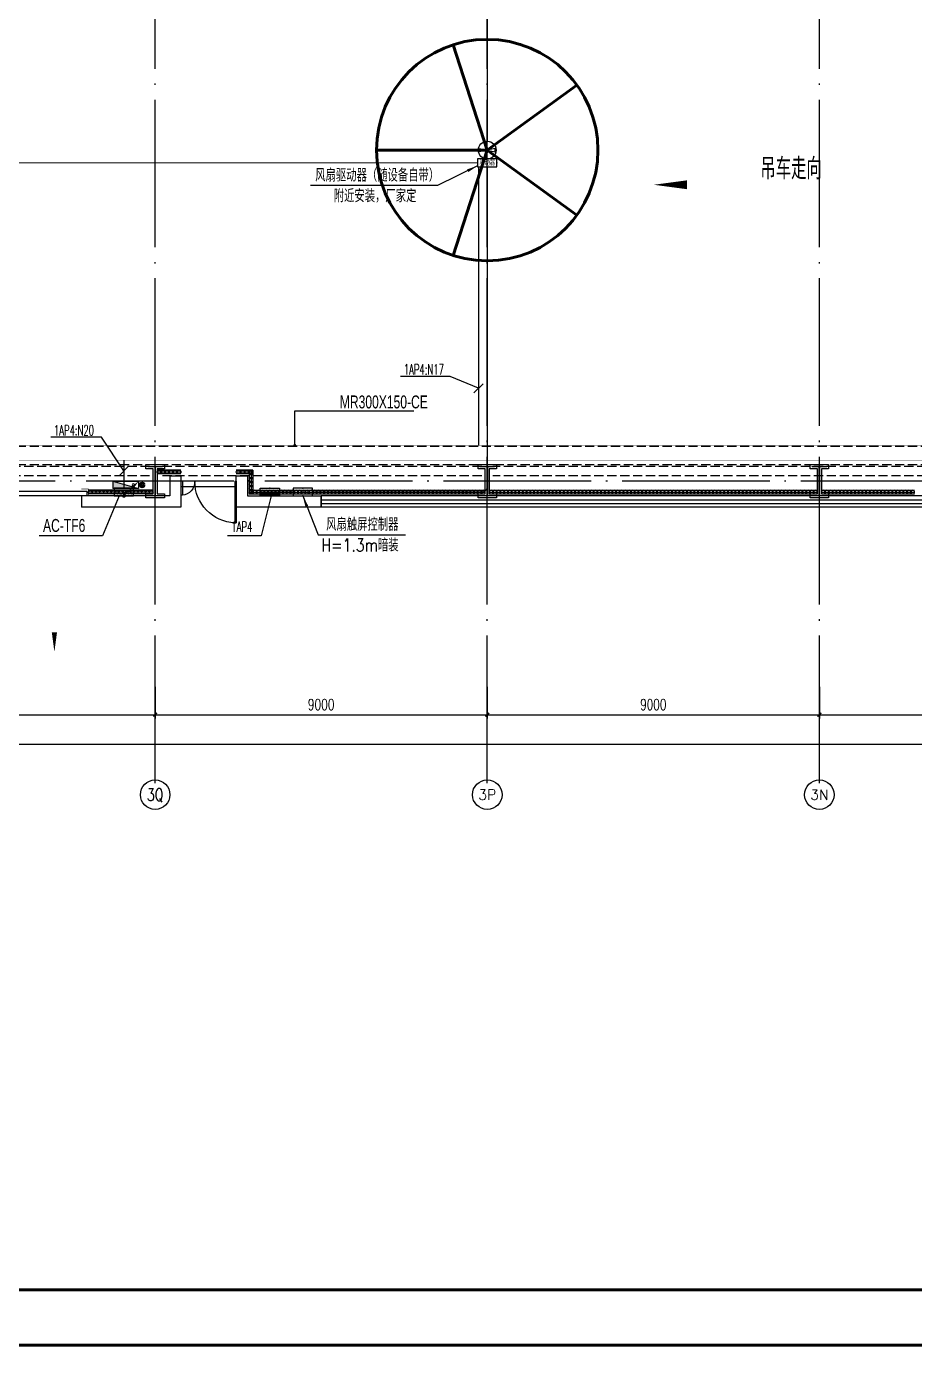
# Model space of a CAD drawing. Extents: x -1396510 to 1250330, y -1892470 to 1623980.
# Drawn here: x -258343 to -234274, y -1383328 to -1347547 of the extents above; entities that cross this region are included whole.
import ezdxf
from ezdxf.enums import TextEntityAlignment as Align

# ---------------------------------------------------------------- set-up
doc = ezdxf.new("R2010")
doc.units = 0
doc.header["$LTSCALE"] = 1000
doc.header["$MEASUREMENT"] = 0
for name, pattern in [('10平面$0$DASH', [0.35, 0.25, -0.1]), ('DASH', [0.35, 0.25, -0.1]), ('DOTE', [2.42, 2, -0.2, 0.02, -0.2])]:
    doc.linetypes.add(name, pattern=pattern)
doc.layers.get('Defpoints').update_dxf_attribs({"color": 210})
for name, color, linetype in [('0-cxFrame', 155, 'Continuous'), ('10平面$0$WINDOW', 4, 'Continuous'), ('A-AXIS-D', 1, 'Continuous'), ('A-AXIS-DOTE', 14, 'DOTE'), ('A-AXIS-SYMB', 3, 'Continuous'), ('A-HATCH-2', 251, 'Continuous'), ('A-HRAIL', 173, 'Continuous'), ('A-LIN-V', 9, 'Continuous'), ('A-SFCE', 30, 'Continuous'), ('A-WINDOW', 140, 'Continuous'), ('AS-COLN', 6, 'Continuous'), ('AS-WALL', 40, 'Continuous'), ('CABLETRAY', 4, 'Continuous'), ('CABLETRAY_DIM', 3, 'Continuous'), ('DIM-照明', 3, 'Continuous'), ('DIM-箱柜', 3, 'Continuous'), ('EQUIP-动力', 3, 'Continuous'), ('EQUIP-箱柜', 3, 'Continuous'), ('LWIRE', 4, 'Continuous'), ('SB_ZF消火栓', 10, 'Continuous'), ('SB_ZF消火栓M', 10, 'Continuous'), ('WIRE-照明', 1, 'Continuous'), ('建-窗', 4, 'Continuous'), ('建-箭头', 3, 'Continuous')]:
    doc.layers.add(name, color=color, linetype=linetype)
doc.layers.add('0-cxText', color=131, linetype='Continuous', lineweight=25)
doc.layers.add('LG-ZF消防', color=1, linetype='Continuous', lineweight=60)
doc.layers.add('A-云线2', color=3, linetype='Continuous', plot=False)
doc.styles.add('_TCH_AXIS', font='COMPLEX', dxfattribs={"bigfont": 'GBCBIG'})
doc.styles.add('_TCH_DIM_T3', font='SIMPLEX', dxfattribs={"width": 0.705882, "bigfont": 'GBCBIG'})
doc.styles.add('_TEL_ATTDEF', font='GBENOR', dxfattribs={"width": 0.8, "height": 3, "bigfont": 'GBCBIG'})
doc.styles.add('_TEL_DIM', font='SIMPLEX', dxfattribs={"width": 0.8, "height": 3.5, "bigfont": 'HZTXT'})
doc.styles.add('A-STANDARD', font='SIMPLEX', dxfattribs={"bigfont": 'GBCBIG'})
doc.styles.add('cx_tuming', font='simhei.ttf')
doc.styles.add('cx_tuqian1', font='')
doc.styles.add('HZTXT5', font='aa.shx', dxfattribs={"width": 0.7, "bigfont": 'hztxt.shx'})
doc.styles.get("Standard").update_dxf_attribs({"font": 'gbenor.shx', "bigfont": 'gbcbig.shx'})
doc.styles.add('黑体', font='simhei.ttf', dxfattribs={"height": 12})
doc.styles.get('cx_tuqian1').set_extended_font_data('SimSun')
doc.dimstyles.new('_TCH_ARCH&&100', dxfattribs={"dimtxt": 297.5, "dimasz": 100, "dimexe": 100, "dimexo": 100, "dimgap": 126.25, "dimtad": 1, "dimdec": 0, "dimzin": 0, "dimdsep": 46, "dimtxsty": '_TCH_DIM_T3', "dimblk": 'ARCHTICK', "dimcen": 0.09, "dimclrt": 7, "dimazin": 2, "dimtfac": 1, "dimtdec": 0, "dimtix": 1, "dimtmove": 2, "dimatfit": 3, "dimfxl": 0, "dimtolj": 1, "dimtzin": 0, "dimarcsym": 0})

# ---------------------------------------------------------------- blocks, each defined once
blk = doc.blocks.new('WINDOW2DLIB$DYNSTYLE$00000005')
at = {"color": 0}
for points in [[(-0.5, 0.5), (-0.5, -0.5)], [(-0.5, 0.5), (0.5, 0.5)], [(0.5, -0.5), (0.5, 0.5)], [(0.5, 0.1667), (-0.5, 0.1667)], [(0.5, -0.1667), (-0.5, -0.1667)], [(-0.5, -0.5), (0.5, -0.5)]]:
    blk.add_lwpolyline(points, dxfattribs=at)
blk = doc.blocks.new('10平面$0$$DorLib2D$00000126')
at = {"color": 0, "linetype": 'Continuous'}
for p, q in [((-0.532, 0.5), (-0.532, 0.9)), ((0.532, 0.9), (0.532, 0.5))]:
    blk.add_line(p, q, dxfattribs=at)
at = {"color": 0, "linetype": '10平面$0$DASH'}
for p, q in [((-0.532, 0.9), (0.532, 0.9)), ((-0.532, 0.5), (0.532, 0.5))]:
    blk.add_line(p, q, dxfattribs=at)
blk = doc.blocks.new('DOOR2DLIB$SYSLIB$00000123')
at = {"color": 0}
for p, q in [((0.475, -0.001), (0.475, 0.752)), ((0.475, 0.752), (0.5, 0.752)), ((0.5, -0.001), (0.5, 0.752)), ((-0.5, 0), (-0.5, 0.252)), ((-0.475, 0.252), (-0.5, 0.252)), ((-0.475, 0), (-0.475, 0.252)), ((-0.475, 0), (-0.5, 0)), ((0.475, -0.001), (0.5, -0.001))]:
    blk.add_line(p, q, dxfattribs=at)
for centre, radius, start, end in [((0.505, -0.002), 0.755, 92.2493, 179.7238), ((-0.501, 0.003), 0.251, 359.7899, 84.0974)]:
    blk.add_arc(centre, radius, start, end, dxfattribs=at)
blk = doc.blocks.new('42343243')
at = {"layer": '10平面$0$WINDOW'}
blk.add_line((-252654, 1222620), (-254154, 1222620), dxfattribs=at)
at = {"layer": 'AS-WALL'}
for p, q in [((-254154, 1223170), (-256854, 1223170)), ((-256854, 1222870), (-256854, 1223170)), ((-254154, 1222620), (-254154, 1223170)), ((-250354, 1223170), (-252654, 1223170)), ((-252654, 1222620), (-252654, 1223170)), ((-250354, 1222870), (-250354, 1223170)), ((-254454, 1222870), (-256854, 1222870)), ((-254454, 1222320), (-254454, 1222870)), ((-254154, 1222320), (-254154, 1222620)), ((-252654, 1222620), (-252654, 1222320)), ((-252354, 1222870), (-250354, 1222870)), ((-252354, 1222320), (-252354, 1222870)), ((-254454, 1222320), (-254154, 1222320)), ((-252654, 1222320), (-252354, 1222320))]:
    blk.add_line(p, q, dxfattribs=at)
at = {"layer": '10平面$0$WINDOW', "zscale": 300}
for name, p, xscale, yscale, rotation in [('DOOR2DLIB$SYSLIB$00000123', (-253404, 1222470), -1500, -1500, 179.9999999999555), ('10平面$0$$DorLib2D$00000126', (-259354, 1223020), 5000, 300, 179.9999999999992)]:
    blk.add_blockref(name, p, dxfattribs=dict(at, xscale=xscale, yscale=yscale, rotation=rotation))
at = {"layer": '建-窗', "xscale": -20900, "yscale": -300, "zscale": 300, "rotation": 359.9999999994902}
blk.add_blockref('WINDOW2DLIB$DYNSTYLE$00000005', (-239904, 1223020), dxfattribs=at)
blk = doc.blocks.new('4324324')
at = {"layer": 'A-HATCH-2', "color": 8, "linetype": 'DASH'}
for p, q in [((-312854, 549870), (-138054, 549870)), ((-312854, 549370), (-138054, 549370))]:
    blk.add_line(p, q, dxfattribs=at)
blk = doc.blocks.new('w4324324')
at = {"layer": 'A-HATCH-2', "color": 0, "lineweight": 60}
for q in [(-1694760, 686605), (-1697614, 684532), (-1691907, 684532), (-1696524, 681178), (-1692997, 681178)]:
    blk.add_line((-1694760, 683605), q, dxfattribs=at)
blk.add_circle((-1694760, 683605), 3000, dxfattribs=at)
blk = doc.blocks.new('342343')
at = {"layer": 'A-LIN-V', "color": 8}
blk.add_blockref('w4324324', (1030710, 45556), dxfattribs=at)
blk = doc.blocks.new('w42343243')
at = {"layer": 'A-HATCH-2', "color": 8}
blk.add_lwpolyline([(-165104, 621070), (-164604, 621070), (-164604, 620958), (-164800, 620958), (-164800, 620282), (-164604, 620282), (-164604, 620170), (-165104, 620170), (-165104, 620282), (-164908, 620282), (-164908, 620958), (-165104, 620958)], close=True, dxfattribs=at)
at = {"layer": 'AS-COLN', "color": 3}
blk.add_lwpolyline([(-165054, 621020), (-164654, 621020), (-164654, 621008), (-164850, 621008), (-164850, 620232), (-164654, 620232), (-164654, 620220), (-165054, 620220), (-165054, 620232), (-164858, 620232), (-164858, 621008), (-165054, 621008)], close=True, dxfattribs=at)
blk = doc.blocks.new('42343')
at = {"layer": 'A-WINDOW'}
for p in [(-90000, -71700), (-81000, -71700), (-72000, -71700)]:
    blk.add_blockref('w42343243', p, dxfattribs=at)
blk = doc.blocks.new('3333')
at = {"layer": 'A-SFCE', "const_width": 20}
blk.add_lwpolyline([(-227064, 766320), (-227064, 766510), (-227244, 766510), (-227244, 766320)], dxfattribs=at)
blk = doc.blocks.new('A$C5D961328')
at = {"layer": 'SB_ZF消火栓'}
blk.add_hatch(color=256, dxfattribs=at).paths.add_polyline_path([(0, 40), (700, 40), (700, 240)])
for p, q in [((700, 240), (0, 240)), ((0, 240), (0, 40)), ((700, 240), (0, 40)), ((0, 40), (700, 40)), ((700, 240), (700, 40))]:
    blk.add_line(p, q, dxfattribs=at)
at = {"layer": 'SB_ZF消火栓', "color": 1}
blk.add_circle((140, 140), 32.5, dxfattribs=at)
blk = doc.blocks.new('we42342343234')
at = {"layer": 'LG-ZF消防'}
blk.add_circle((-255204, 548820), 50, dxfattribs=at)
at = {"layer": 'SB_ZF消火栓M', "xscale": -1}
blk.add_blockref('A$C5D961328', (-255304, 548680), dxfattribs=at)
blk = doc.blocks.new('_ArchTick')
at = {"color": 0, "linetype": 'ByBlock', "const_width": 0.4}
blk.add_lwpolyline([(-0.5, -0.5), (0.5, 0.5)], dxfattribs=at)
blk = doc.blocks.new('*D5805')
at = {"layer": 'A-AXIS-D', "color": 0, "lineweight": -2, "transparency": 16777216}
for p, q in [((49000, -77370), (49000, -78228)), ((58000, -77370), (58000, -78228)), ((49000, -78128), (58000, -78128))]:
    blk.add_line(p, q, dxfattribs=at)
at = {"layer": 'Defpoints', "color": 0, "transparency": 16777216}
for p in [(49000, -77270), (58000, -77270), (58000, -78128)]:
    blk.add_point(p, dxfattribs=at)
at = {"layer": 'A-AXIS-D', "color": 0, "lineweight": -2, "transparency": 16777216, "xscale": 100, "yscale": 100, "zscale": 100, "rotation": 180}
blk.add_blockref('_ArchTick', (49000, -78128), dxfattribs=at)
at = {"layer": 'A-AXIS-D', "color": 0, "lineweight": -2, "transparency": 16777216, "xscale": 100, "yscale": 100, "zscale": 100}
blk.add_blockref('_ArchTick', (58000, -78128), dxfattribs=at)
at = {"layer": 'A-AXIS-D', "color": 7, "transparency": 16777216, "insert": (53500, -77853), "char_height": 297.5, "attachment_point": 5, "style": '_TCH_DIM_T3'}
blk.add_mtext('\\A1;9000', dxfattribs=at)
blk = doc.blocks.new('*D5806')
at = {"layer": 'A-AXIS-D', "color": 0, "lineweight": -2, "transparency": 16777216}
for p, q in [((58000, -77370), (58000, -78228)), ((67000, -77370), (67000, -78228)), ((58000, -78128), (67000, -78128))]:
    blk.add_line(p, q, dxfattribs=at)
at = {"layer": 'Defpoints', "color": 0, "transparency": 16777216}
for p in [(58000, -77270), (67000, -77270), (67000, -78128)]:
    blk.add_point(p, dxfattribs=at)
at = {"layer": 'A-AXIS-D', "color": 0, "lineweight": -2, "transparency": 16777216, "xscale": 100, "yscale": 100, "zscale": 100, "rotation": 180}
blk.add_blockref('_ArchTick', (58000, -78128), dxfattribs=at)
at = {"layer": 'A-AXIS-D', "color": 0, "lineweight": -2, "transparency": 16777216, "xscale": 100, "yscale": 100, "zscale": 100}
blk.add_blockref('_ArchTick', (67000, -78128), dxfattribs=at)
at = {"layer": 'A-AXIS-D', "color": 7, "transparency": 16777216, "insert": (62500, -77853), "char_height": 297.5, "attachment_point": 5, "style": '_TCH_DIM_T3'}
blk.add_mtext('\\A1;9000', dxfattribs=at)
blk = doc.blocks.new('*D5807')
at = {"layer": 'A-AXIS-D', "color": 0, "lineweight": -2, "transparency": 16777216}
for p, q in [((67000, -77370), (67000, -78228)), ((76000, -77370), (76000, -78228)), ((67000, -78128), (76000, -78128))]:
    blk.add_line(p, q, dxfattribs=at)
at = {"layer": 'Defpoints', "color": 0, "transparency": 16777216}
for p in [(67000, -77270), (76000, -77270), (76000, -78128)]:
    blk.add_point(p, dxfattribs=at)
at = {"layer": 'A-AXIS-D', "color": 0, "lineweight": -2, "transparency": 16777216, "xscale": 100, "yscale": 100, "zscale": 100, "rotation": 180}
blk.add_blockref('_ArchTick', (67000, -78128), dxfattribs=at)
at = {"layer": 'A-AXIS-D', "color": 0, "lineweight": -2, "transparency": 16777216, "xscale": 100, "yscale": 100, "zscale": 100}
blk.add_blockref('_ArchTick', (76000, -78128), dxfattribs=at)
at = {"layer": 'A-AXIS-D', "color": 7, "transparency": 16777216, "insert": (71500, -77853), "char_height": 297.5, "attachment_point": 5, "style": '_TCH_DIM_T3'}
blk.add_mtext('\\A1;9000', dxfattribs=at)
blk = doc.blocks.new('*D5808')
at = {"layer": 'A-AXIS-D', "color": 0, "lineweight": -2, "transparency": 16777216}
for p, q in [((76000, -77370), (76000, -78228)), ((85000, -77370), (85000, -78228)), ((76000, -78128), (85000, -78128))]:
    blk.add_line(p, q, dxfattribs=at)
at = {"layer": 'Defpoints', "color": 0, "transparency": 16777216}
for p in [(76000, -77270), (85000, -77270), (85000, -78128)]:
    blk.add_point(p, dxfattribs=at)
at = {"layer": 'A-AXIS-D', "color": 0, "lineweight": -2, "transparency": 16777216, "xscale": 100, "yscale": 100, "zscale": 100, "rotation": 180}
blk.add_blockref('_ArchTick', (76000, -78128), dxfattribs=at)
at = {"layer": 'A-AXIS-D', "color": 0, "lineweight": -2, "transparency": 16777216, "xscale": 100, "yscale": 100, "zscale": 100}
blk.add_blockref('_ArchTick', (85000, -78128), dxfattribs=at)
at = {"layer": 'A-AXIS-D', "color": 7, "transparency": 16777216, "insert": (80500, -77853), "char_height": 297.5, "attachment_point": 5, "style": '_TCH_DIM_T3'}
blk.add_mtext('\\A1;9000', dxfattribs=at)
blk = doc.blocks.new('*D5830')
at = {"layer": 'A-AXIS-D', "color": 0, "lineweight": -2, "transparency": 16777216}
for p, q in [((-900, -77470), (-900, -79028)), ((184800, -77470), (184800, -79028)), ((-900, -78928), (184800, -78928))]:
    blk.add_line(p, q, dxfattribs=at)
at = {"layer": 'Defpoints', "color": 0, "transparency": 16777216}
for p in [(-900, -77370), (184800, -77370), (184800, -78928)]:
    blk.add_point(p, dxfattribs=at)
at = {"layer": 'A-AXIS-D', "color": 0, "lineweight": -2, "transparency": 16777216, "xscale": 100, "yscale": 100, "zscale": 100, "rotation": 180}
blk.add_blockref('_ArchTick', (-900, -78928), dxfattribs=at)
at = {"layer": 'A-AXIS-D', "color": 0, "lineweight": -2, "transparency": 16777216, "xscale": 100, "yscale": 100, "zscale": 100}
blk.add_blockref('_ArchTick', (184800, -78928), dxfattribs=at)
at = {"layer": 'A-AXIS-D', "color": 7, "transparency": 16777216, "insert": (91950, -78653), "char_height": 297.5, "attachment_point": 5, "style": '_TCH_DIM_T3'}
blk.add_mtext('\\A1;185700', dxfattribs=at)
blk = doc.blocks.new('99平面图例外参$0$$LinePat$圆环')
for points in [[(0, 150), (300, 150)], [(0, 0), (300, 0)], [(0, -150), (300, -150)]]:
    blk.add_lwpolyline(points)
at = {"color": 0}
blk.add_circle((150, 0), 150, dxfattribs=at)
blk = doc.blocks.new('$equip$00002854')
for p, q in [((-0.62, 0.13), (-0.1, 0.02)), ((-0.62, -0.13), (-0.62, 0.13)), ((0.62, 0.13), (0.1, 0.02)), ((0.62, -0.13), (0.62, 0.13)), ((-0.1, -0.02), (-0.62, -0.13)), ((0.1, -0.02), (0.62, -0.13))]:
    blk.add_line(p, q)
at = {"const_width": 0.0571}
blk.add_lwpolyline([(-0.69, 0, 1), (0.69, 0, 1), (-0.69, 0, 1.215985)], format="xyb", dxfattribs=at)
for radius in [0.688, 0.104]:
    blk.add_circle((0, 0), radius)
for p in [(-0.69, 0), (0, 0.69), (0.69, 0), (0, -0.69)]:
    blk.add_point(p)
at = {"color": 7, "style": '_TEL_DIM', "flags": 1}
for tag in ['A', 'REMARK']:
    blk.add_attdef(tag, text='', height=0.00002, dxfattribs=at).set_placement((0, 0), align=Align.MIDDLE_CENTER)
blk = doc.blocks.new('$equip$00002926')
for p, q in [((0.75, 0.6), (-0.75, 0.6)), ((-0.75, 0.6), (-0.75, 0)), ((-0.75, 0), (0.75, 0)), ((0.75, 0), (0.75, 0.6))]:
    blk.add_line(p, q)
at = {"const_width": 0.0571}
blk.add_lwpolyline([(-0.75, 0.6), (-0.75, 0), (0.75, 0), (0.75, 0.6), (-0.75, 0.6), (-0.75, 0)], dxfattribs=at)
for p in [(-0.75, 0.3), (0, 0.6), (0, 0), (0.75, 0.3)]:
    blk.add_point(p)
at = {"color": 7, "style": '_TEL_DIM'}
blk.add_attdef('$TEXT$', text='', height=0.4, dxfattribs=at).set_placement((0, 0.3), align=Align.MIDDLE_CENTER)
at = {"color": 7, "style": '_TEL_DIM', "flags": 1}
for tag in ['A', 'REMARK']:
    blk.add_attdef(tag, text='', height=0.00002, dxfattribs=at).set_placement((0, 0), align=Align.MIDDLE_CENTER)
blk = doc.blocks.new('*X128')
at = {"color": 0}
for p, q in [((-250, 33), (-183, 100)), ((-250, 68), (-218, 100)), ((-247, 0), (-147, 100)), ((-212, 0), (-112, 100)), ((-177, 0), (-77, 100)), ((-141, 0), (-41, 100)), ((-106, 0), (-6, 100)), ((-71, 0), (29, 100)), ((-35, 0), (65, 100)), ((0, 0), (100, 100)), ((35, 0), (135, 100)), ((71, 0), (171, 100)), ((106, 0), (206, 100)), ((141, 0), (241, 100)), ((177, 0), (250, 73)), ((212, 0), (250, 38)), ((247, 0), (250, 3))]:
    blk.add_line(p, q, dxfattribs=at)
blk = doc.blocks.new('$equip$00002929')
for p, q in [((-0.75, 0.6), (-0.75, 0)), ((0.75, 0.6), (-0.75, 0.6)), ((-0.75, 0.3), (0.75, 0.3)), ((-0.75, 0), (0.75, 0)), ((0.75, 0), (0.75, 0.6))]:
    blk.add_line(p, q)
for points, const_width in [([(-0.75, 0.15), (0.75, 0.15)], 0.3), ([(-0.75, 0.6), (-0.75, 0), (0.75, 0), (0.75, 0.6), (-0.75, 0.6), (-0.75, 0)], 0.0571)]:
    blk.add_lwpolyline(points, dxfattribs=dict(const_width=const_width))
for p in [(-0.75, 0.3), (0, 0.6), (0, 0), (0.75, 0.3)]:
    blk.add_point(p)
at = {"xscale": 0.00300000000061118, "yscale": 0.00300000000061118, "zscale": 0.00300000000061118}
blk.add_blockref('*X128', (0, 0), dxfattribs=at)
at = {"color": 7, "style": '_TEL_DIM', "flags": 1}
for tag in ['A', 'REMARK']:
    blk.add_attdef(tag, text='', height=0.00002, dxfattribs=at).set_placement((0, 0), align=Align.MIDDLE_CENTER)
blk = doc.blocks.new('$equip$00002705')
for p, q in [((-0.75, 0.6), (-0.75, 0)), ((0.75, 0.6), (-0.75, 0.6)), ((-0.75, 0), (0.75, 0)), ((0.75, 0), (0.75, 0.6))]:
    blk.add_line(p, q)
at = {"const_width": 0.0571}
blk.add_lwpolyline([(-0.75, 0.6), (-0.75, 0), (0.75, 0), (0.75, 0.6), (-0.75, 0.6), (-0.75, 0)], dxfattribs=at)
for p in [(-0.75, 0.3), (0, 0.6), (0, 0), (0.75, 0.3)]:
    blk.add_point(p)
at = {"color": 7, "style": '_TEL_DIM', "flags": 1}
for tag in ['REMARK', 'A']:
    blk.add_attdef(tag, text='', height=0.4, dxfattribs=at).set_placement((0, 0), align=Align.MIDDLE_CENTER)
at = {"color": 7, "style": '_TEL_DIM'}
blk.add_attdef('$TEXT$', text='', height=0.4, dxfattribs=at).set_placement((0, 0.3), align=Align.MIDDLE_CENTER)
blk = doc.blocks.new('$equip$00002708')
for p, q in [((-0.75, 0.6), (-0.75, 0)), ((0.75, 0.6), (-0.75, 0.6)), ((-0.75, 0), (0.75, 0)), ((0.75, 0), (0.75, 0.6))]:
    blk.add_line(p, q)
at = {"const_width": 0.0571}
blk.add_lwpolyline([(-0.75, 0.6), (-0.75, 0), (0.75, 0), (0.75, 0.6), (-0.75, 0.6), (-0.75, 0)], dxfattribs=at)
for p in [(-0.75, 0.3), (0, 0.6), (0, 0), (0.75, 0.3)]:
    blk.add_point(p)
at = {"color": 7, "style": '_TEL_DIM', "flags": 1}
for tag in ['REMARK', 'A']:
    blk.add_attdef(tag, text='', height=0.4, dxfattribs=at).set_placement((0, 0), align=Align.MIDDLE_CENTER)
at = {"color": 7, "style": '_TEL_DIM'}
blk.add_attdef('$TEXT$', text='', height=0.4, dxfattribs=at).set_placement((0, 0.3), align=Align.MIDDLE_CENTER)
blk = doc.blocks.new('$TelecSys$00000079')
for p, q in [((0.7, 0.7), (0, 0)), ((0.1, 0.1), (0.1, 0.1)), ((-0.1, -0.1), (-0.1, -0.1))]:
    blk.add_line(p, q)
at = {"const_width": 0.142}
blk.add_lwpolyline([(-0.07, 0, 1), (0.07, 0, 1)], format="xyb", close=True, dxfattribs=at)
blk.add_solid([(0.63, 0.77), (0.77, 0.63), (1.15, 1.15)])
at = {"width": 0.8, "flags": 9}
blk.add_attdef('A', (0, 0), '', height=0.00002, dxfattribs=at)
blk = doc.blocks.new('TK22.A0+2 L(Dragon)')
at = {"layer": '0-cxFrame', "color": 7, "const_width": 0.5}
blk.add_lwpolyline([(0, 0), (-1783, 0), (-1783, 841), (0, 841)], close=True, dxfattribs=at)
at = {"layer": '0-cxFrame', "const_width": 0.5}
blk.add_lwpolyline([(-80, 10), (-1763, 10), (-1763, 831), (-80, 831)], close=True, dxfattribs=at)
at = {"style": '黑体', "flags": 4}
blk.add_attdef('图幅', text='', height=3.3, dxfattribs=at).set_placement((-40, 3), align=Align.RIGHT)
at = {"layer": '0-cxText', "flags": 4}
for tag, height, style, p in [('建设单位', 3.5, 'cx_tuming', (-45, 240)), ('项目名称', 3.5, 'cx_tuming', (-45, 210)), ('子项名称', 3.5, 'cx_tuming', (-45, 180)), ('工程编号', 3.3, 'cx_tuqian1', (-35, 165)), ('图名1', 3.5, 'cx_tuming', (-45, 87)), ('图名2', 3.5, 'cx_tuming', (-45, 79)), ('图名3', 3.5, 'cx_tuming', (-45, 71)), ('出图日期', 3.3, 'cx_tuqian1', (-39, 60)), ('专业', 3.3, 'cx_tuqian1', (-55, 52)), ('图号', 3.3, 'cx_tuqian1', (-55, 44)), ('版次', 3.3, 'cx_tuqian1', (-20, 44))]:
    blk.add_attdef(tag, text='', height=height, dxfattribs=dict(at, style=style)).set_placement(p, align=Align.MIDDLE)
at = {"layer": 'Defpoints', "color": 6, "flags": 4}
for tag, height, style, p in [('tufu', 3.3, '黑体', (-12, 12)), ('dwfname', 4, 'cx_tuqian1', (-80, 3))]:
    blk.add_attdef(tag, text='', height=height, dxfattribs=dict(at, style=style)).set_placement(p, align=Align.RIGHT)
blk = doc.blocks.new('世赫3#厂房一层0821')
at = {"layer": 'A-AXIS-D'}
for centre in [(58000, -80296), (67000, -80296), (76000, -80296)]:
    blk.add_circle(centre, 400, dxfattribs=at)
at = {"layer": 'A-AXIS-DOTE', "color": 8, "ltscale": 2}
for p, q in [((58000, -79980), (58000, 5514)), ((67000, -79980), (67000, 5514)), ((76000, -79980), (76000, 5514)), ((190814.2, -71800), (-5155.8, -71800))]:
    blk.add_line(p, q, dxfattribs=at)
at = {"layer": 'A-AXIS-SYMB', "color": 8}
blk.add_lwpolyline([(55270, -74962.3, 0, 0, 0), (55270, -76422.3, 0, 140, 0), (55270, -75897.3, 0, 0, 0)], format="xyseb", dxfattribs=at)
at = {"layer": 'A-SFCE', "linetype": 'DASH'}
for p, q in [((57850, -71400), (49250, -71400)), ((84850, -71400), (67150, -71400)), ((57850, -71650), (49250, -71650)), ((84850, -71650), (67150, -71650))]:
    blk.add_line(p, q, dxfattribs=at)
at = {"layer": 'A-SFCE', "color": 2, "linetype": 'DASH'}
for p, q in [((66850, -71400), (58150, -71400)), ((66850, -71650), (58150, -71650))]:
    blk.add_line(p, q, dxfattribs=at)
at = {"layer": '建-箭头', "color": 8}
blk.add_lwpolyline([(78412.2, -63765, 0, 0, 0), (71512.2, -63765, 0, 240, 0), (72412.2, -63765, 0, 0, 0)], format="xyseb", dxfattribs=at)
at = {"layer": 'A-HRAIL', "yscale": 0.3333333333111111, "zscale": 0.3333333333111111}
for p, xscale, rotation in [((58161.7, -71549.9), 0.3588888661693109, 180), ((58269.3, -71549.9), 0.3588888661693109, 180), ((58377, -71549.9), 0.3588888661693109, 180), ((58484.7, -71549.9), 0.3588888661693109, 180), ((58592.3, -71549.9), 0.3588888661693109, 180), ((58700, -71549.9), 0.3588888661693109, 180), ((60312.5, -71549.9), 0.3749999998826196, 180), ((60425, -71549.9), 0.3749999998826196, 180), ((60537.5, -71549.9), 0.3749999998826196, 180), ((60650, -71549.9), 0.3749999998826196, 180), ((60600, -71499.9), 0.3611111226889233, 270), ((60600, -71608.3), 0.3611111226889233, 270), ((60600, -71716.6), 0.3611111226889233, 270), ((60600, -71824.9), 0.3611111226889233, 270), ((56292.5, -72093.9), 0.344473774357088, 180.000000000205), ((56395.9, -72093.9), 0.344473774357088, 180.000000000205), ((56499.2, -72093.9), 0.344473774357088, 180.000000000205), ((56602.6, -72093.9), 0.344473774357088, 180.000000000205), ((56705.9, -72093.9), 0.344473774357088, 180.000000000205), ((56809.2, -72093.9), 0.344473774357088, 180.000000000205), ((56912.6, -72093.9), 0.344473774357088, 180.000000000205), ((57015.9, -72093.9), 0.344473774357088, 180.000000000205), ((57119.3, -72093.9), 0.344473774357088, 180.000000000205), ((57222.6, -72093.9), 0.344473774357088, 180.000000000205), ((57325.9, -72093.9), 0.344473774357088, 180.000000000205), ((57429.3, -72093.9), 0.344473774357088, 180.000000000205), ((57532.6, -72093.9), 0.344473774357088, 180.000000000205), ((57636, -72093.9), 0.344473774357088, 180.000000000205), ((57739.3, -72093.9), 0.344473774357088, 180.000000000205), ((57842.7, -72093.9), 0.344473774357088, 180.000000000205), ((57946, -72093.9), 0.344473774357088, 180.000000000205), ((60600, -71933.3), 0.3611111226889233, 270), ((60600, -72041.6), 0.3611111226889233, 270), ((60550, -72093.9), -0.338412741900589, 179.9999999997967), ((60651.5, -72093.9), -0.338412741900589, 179.9999999997967), ((60753, -72093.9), -0.338412741900589, 179.9999999997967), ((60854.6, -72093.9), -0.338412741900589, 179.9999999997967), ((60956.1, -72093.9), -0.338412741900589, 179.9999999997967), ((61057.6, -72093.9), -0.338412741900589, 179.9999999997967), ((61159.1, -72093.9), -0.338412741900589, 179.9999999997967), ((61260.7, -72093.9), -0.338412741900589, 179.9999999997967), ((61362.2, -72093.9), -0.338412741900589, 179.9999999997967), ((61463.7, -72093.9), -0.338412741900589, 179.9999999997967), ((61565.2, -72093.9), -0.338412741900589, 179.9999999997967), ((61666.8, -72093.9), -0.338412741900589, 179.9999999997967), ((61768.3, -72093.9), -0.338412741900589, 179.9999999997967), ((61869.8, -72093.9), -0.338412741900589, 179.9999999997967), ((61971.3, -72093.9), -0.338412741900589, 179.9999999997967), ((62072.9, -72093.9), -0.338412741900589, 179.9999999997967), ((62174.4, -72093.9), -0.338412741900589, 179.9999999997967), ((62275.9, -72093.9), -0.338412741900589, 179.9999999997967), ((62377.4, -72093.9), -0.338412741900589, 179.9999999997967), ((62479, -72093.9), -0.338412741900589, 179.9999999997967), ((62580.5, -72093.9), -0.338412741900589, 179.9999999997967), ((62682, -72093.9), -0.338412741900589, 179.9999999997967), ((62783.5, -72093.9), -0.338412741900589, 179.9999999997967), ((62885, -72093.9), -0.338412741900589, 179.9999999997967), ((62986.6, -72093.9), -0.338412741900589, 179.9999999997967), ((63088.1, -72093.9), -0.338412741900589, 179.9999999997967), ((63189.6, -72093.9), -0.338412741900589, 179.9999999997967), ((63291.1, -72093.9), -0.338412741900589, 179.9999999997967), ((63392.7, -72093.9), -0.338412741900589, 179.9999999997967), ((63494.2, -72093.9), -0.338412741900589, 179.9999999997967), ((63595.7, -72093.9), -0.338412741900589, 179.9999999997967), ((63697.2, -72093.9), -0.338412741900589, 179.9999999997967), ((63798.8, -72093.9), -0.338412741900589, 179.9999999997967), ((63900.3, -72093.9), -0.338412741900589, 179.9999999997967), ((64001.8, -72093.9), -0.338412741900589, 179.9999999997967), ((64103.3, -72093.9), -0.338412741900589, 179.9999999997967), ((64204.9, -72093.9), -0.338412741900589, 179.9999999997967), ((64306.4, -72093.9), -0.338412741900589, 179.9999999997967), ((64407.9, -72093.9), -0.338412741900589, 179.9999999997967), ((64509.4, -72093.9), -0.338412741900589, 179.9999999997967), ((64611, -72093.9), -0.338412741900589, 179.9999999997967), ((64712.5, -72093.9), -0.338412741900589, 179.9999999997967), ((64814, -72093.9), -0.338412741900589, 179.9999999997967), ((64915.5, -72093.9), -0.338412741900589, 179.9999999997967), ((65017, -72093.9), -0.338412741900589, 179.9999999997967), ((65118.6, -72093.9), -0.338412741900589, 179.9999999997967), ((65220.1, -72093.9), -0.338412741900589, 179.9999999997967), ((65321.6, -72093.9), -0.338412741900589, 179.9999999997967), ((65423.1, -72093.9), -0.338412741900589, 179.9999999997967), ((65524.7, -72093.9), -0.338412741900589, 179.9999999997967), ((65626.2, -72093.9), -0.338412741900589, 179.9999999997967), ((65727.7, -72093.9), -0.338412741900589, 179.9999999997967), ((65829.2, -72093.9), -0.338412741900589, 179.9999999997967), ((65930.8, -72093.9), -0.338412741900589, 179.9999999997967), ((66032.3, -72093.9), -0.338412741900589, 179.9999999997967), ((66133.8, -72093.9), -0.338412741900589, 179.9999999997967), ((66235.3, -72093.9), -0.338412741900589, 179.9999999997967), ((66336.9, -72093.9), -0.338412741900589, 179.9999999997967), ((66438.4, -72093.9), -0.338412741900589, 179.9999999997967), ((66539.9, -72093.9), -0.338412741900589, 179.9999999997967), ((66641.4, -72093.9), -0.338412741900589, 179.9999999997967), ((66743, -72093.9), -0.338412741900589, 179.9999999997967), ((66844.5, -72093.9), -0.338412741900589, 179.9999999997967), ((67054, -72093.9), -0.3368181817957273, 179.9999999997967), ((67155, -72093.9), -0.3368181817957273, 179.9999999997967), ((67256.1, -72093.9), -0.3368181817957273, 179.9999999997967), ((67357.1, -72093.9), -0.3368181817957273, 179.9999999997967), ((67458.2, -72093.9), -0.3368181817957273, 179.9999999997967), ((67559.2, -72093.9), -0.3368181817957273, 179.9999999997967), ((67660.3, -72093.9), -0.3368181817957273, 179.9999999997967), ((67761.3, -72093.9), -0.3368181817957273, 179.9999999997967), ((67862.4, -72093.9), -0.3368181817957273, 179.9999999997967), ((67963.4, -72093.9), -0.3368181817957273, 179.9999999997967), ((68064.5, -72093.9), -0.3368181817957273, 179.9999999997967), ((68165.5, -72093.9), -0.3368181817957273, 179.9999999997967), ((68266.5, -72093.9), -0.3368181817957273, 179.9999999997967), ((68367.6, -72093.9), -0.3368181817957273, 179.9999999997967), ((68468.6, -72093.9), -0.3368181817957273, 179.9999999997967), ((68569.7, -72093.9), -0.3368181817957273, 179.9999999997967), ((68670.7, -72093.9), -0.3368181817957273, 179.9999999997967), ((68771.8, -72093.9), -0.3368181817957273, 179.9999999997967), ((68872.8, -72093.9), -0.3368181817957273, 179.9999999997967), ((68973.9, -72093.9), -0.3368181817957273, 179.9999999997967), ((69074.9, -72093.9), -0.3368181817957273, 179.9999999997967), ((69176, -72093.9), -0.3368181817957273, 179.9999999997967), ((69277, -72093.9), -0.3368181817957273, 179.9999999997967), ((69378, -72093.9), -0.3368181817957273, 179.9999999997967), ((69479.1, -72093.9), -0.3368181817957273, 179.9999999997967), ((69580.1, -72093.9), -0.3368181817957273, 179.9999999997967), ((69681.2, -72093.9), -0.3368181817957273, 179.9999999997967), ((69782.2, -72093.9), -0.3368181817957273, 179.9999999997967), ((69883.3, -72093.9), -0.3368181817957273, 179.9999999997967), ((69984.3, -72093.9), -0.3368181817957273, 179.9999999997967), ((70085.4, -72093.9), -0.3368181817957273, 179.9999999997967), ((70186.4, -72093.9), -0.3368181817957273, 179.9999999997967), ((70287.5, -72093.9), -0.3368181817957273, 179.9999999997967), ((70388.5, -72093.9), -0.3368181817957273, 179.9999999997967), ((70489.5, -72093.9), -0.3368181817957273, 179.9999999997967), ((70590.6, -72093.9), -0.3368181817957273, 179.9999999997967), ((70691.6, -72093.9), -0.3368181817957273, 179.9999999997967), ((70792.7, -72093.9), -0.3368181817957273, 179.9999999997967), ((70893.7, -72093.9), -0.3368181817957273, 179.9999999997967), ((70994.8, -72093.9), -0.3368181817957273, 179.9999999997967), ((71095.8, -72093.9), -0.3368181817957273, 179.9999999997967), ((71196.9, -72093.9), -0.3368181817957273, 179.9999999997967), ((71297.9, -72093.9), -0.3368181817957273, 179.9999999997967), ((71399, -72093.9), -0.3368181817957273, 179.9999999997967), ((71500, -72093.9), -0.3368181817957273, 179.9999999997967), ((71601, -72093.9), -0.3368181817957273, 179.9999999997967), ((71702.1, -72093.9), -0.3368181817957273, 179.9999999997967), ((71803.1, -72093.9), -0.3368181817957273, 179.9999999997967), ((71904.2, -72093.9), -0.3368181817957273, 179.9999999997967), ((72005.2, -72093.9), -0.3368181817957273, 179.9999999997967), ((72106.3, -72093.9), -0.3368181817957273, 179.9999999997967), ((72207.3, -72093.9), -0.3368181817957273, 179.9999999997967), ((72308.4, -72093.9), -0.3368181817957273, 179.9999999997967), ((72409.4, -72093.9), -0.3368181817957273, 179.9999999997967), ((72510.5, -72093.9), -0.3368181817957273, 179.9999999997967), ((72611.5, -72093.9), -0.3368181817957273, 179.9999999997967), ((72712.5, -72093.9), -0.3368181817957273, 179.9999999997967), ((72813.6, -72093.9), -0.3368181817957273, 179.9999999997967), ((72914.6, -72093.9), -0.3368181817957273, 179.9999999997967), ((73015.7, -72093.9), -0.3368181817957273, 179.9999999997967), ((73116.7, -72093.9), -0.3368181817957273, 179.9999999997967), ((73217.8, -72093.9), -0.3368181817957273, 179.9999999997967), ((73318.8, -72093.9), -0.3368181817957273, 179.9999999997967), ((73419.9, -72093.9), -0.3368181817957273, 179.9999999997967), ((73520.9, -72093.9), -0.3368181817957273, 179.9999999997967), ((73622, -72093.9), -0.3368181817957273, 179.9999999997967), ((73723, -72093.9), -0.3368181817957273, 179.9999999997967), ((73824, -72093.9), -0.3368181817957273, 179.9999999997967), ((73925.1, -72093.9), -0.3368181817957273, 179.9999999997967), ((74026.1, -72093.9), -0.3368181817957273, 179.9999999997967), ((74127.2, -72093.9), -0.3368181817957273, 179.9999999997967), ((74228.2, -72093.9), -0.3368181817957273, 179.9999999997967), ((74329.3, -72093.9), -0.3368181817957273, 179.9999999997967), ((74430.3, -72093.9), -0.3368181817957273, 179.9999999997967), ((74531.4, -72093.9), -0.3368181817957273, 179.9999999997967), ((74632.4, -72093.9), -0.3368181817957273, 179.9999999997967), ((74733.5, -72093.9), -0.3368181817957273, 179.9999999997967), ((74834.5, -72093.9), -0.3368181817957273, 179.9999999997967), ((74935.5, -72093.9), -0.3368181817957273, 179.9999999997967), ((75036.6, -72093.9), -0.3368181817957273, 179.9999999997967), ((75137.6, -72093.9), -0.3368181817957273, 179.9999999997967), ((75238.7, -72093.9), -0.3368181817957273, 179.9999999997967), ((75339.7, -72093.9), -0.3368181817957273, 179.9999999997967), ((75440.8, -72093.9), -0.3368181817957273, 179.9999999997967), ((75541.8, -72093.9), -0.3368181817957273, 179.9999999997967), ((75642.9, -72093.9), -0.3368181817957273, 179.9999999997967), ((75743.9, -72093.9), -0.3368181817957273, 179.9999999997967), ((75845, -72093.9), -0.3368181817957273, 179.9999999997967), ((76054, -72093.9), -0.3368181817957239, 179.999999999796), ((76155, -72093.9), -0.3368181817957239, 179.999999999796), ((76256.1, -72093.9), -0.3368181817957239, 179.999999999796), ((76357.1, -72093.9), -0.3368181817957239, 179.999999999796), ((76458.2, -72093.9), -0.3368181817957239, 179.999999999796), ((76559.2, -72093.9), -0.3368181817957239, 179.999999999796), ((76660.3, -72093.9), -0.3368181817957239, 179.999999999796), ((76761.3, -72093.9), -0.3368181817957239, 179.999999999796), ((76862.4, -72093.9), -0.3368181817957239, 179.999999999796), ((76963.4, -72093.9), -0.3368181817957239, 179.999999999796), ((77064.5, -72093.9), -0.3368181817957239, 179.999999999796), ((77165.5, -72093.9), -0.3368181817957239, 179.999999999796), ((77266.5, -72093.9), -0.3368181817957239, 179.999999999796), ((77367.6, -72093.9), -0.3368181817957239, 179.999999999796), ((77468.6, -72093.9), -0.3368181817957239, 179.999999999796), ((77569.7, -72093.9), -0.3368181817957239, 179.999999999796), ((77670.7, -72093.9), -0.3368181817957239, 179.999999999796), ((77771.8, -72093.9), -0.3368181817957239, 179.999999999796), ((77872.8, -72093.9), -0.3368181817957239, 179.999999999796), ((77973.9, -72093.9), -0.3368181817957239, 179.999999999796), ((78074.9, -72093.9), -0.3368181817957239, 179.999999999796), ((78176, -72093.9), -0.3368181817957239, 179.999999999796), ((78277, -72093.9), -0.3368181817957239, 179.999999999796), ((78378, -72093.9), -0.3368181817957239, 179.999999999796), ((78479.1, -72093.9), -0.3368181817957239, 179.999999999796)]:
    blk.add_blockref('99平面图例外参$0$$LinePat$圆环', p, dxfattribs=dict(at, xscale=xscale, rotation=rotation))
at = {"layer": 'A-LIN-V', "color": 8, "rotation": 90}
blk.add_blockref('342343', (796160.7, 601225), dxfattribs=at)
at = {"layer": 'A-SFCE', "rotation": 270}
blk.add_blockref('3333', (-710320.8, -299254.1), dxfattribs=at)
at = {"layer": 'A-WINDOW'}
for name in ['42343', '4324324']:
    blk.add_blockref(name, (312854.2, -620720), dxfattribs=at)
at = {"layer": 'A-WINDOW', "xscale": -1, "rotation": 180}
blk.add_blockref('42343243', (312854.2, 1150670), dxfattribs=at)
at = {"layer": 'SB_ZF消火栓'}
blk.add_blockref('we42342343234', (312854.2, -620720), dxfattribs=at)
at = {"layer": 'A-AXIS-D', "color": 7, "style": '_TCH_AXIS', "width": 0.807692}
blk.add_text('3Q', height=333.94, dxfattribs=at).set_placement((57775.2, -80463), (58224.8, -80463), align=Align.FIT)
at = {"layer": 'A-AXIS-D', "color": 7, "style": '_TCH_AXIS'}
for s, height, p, p2 in [('3P', 282.17, (66758.1, -80437.1), (67241.9, -80437.1)), ('3N', 270.86, (75754.9, -80431.5), (76245.1, -80431.5))]:
    blk.add_text(s, height=height, dxfattribs=at).set_placement(p, p2, align=Align.FIT)
at = {"layer": '建-箭头', "color": 7, "style": 'A-STANDARD'}
blk.add_text('吊车走向', height=578.72, dxfattribs=at).set_placement((74399.8, -63618.1))
at = {"layer": 'A-AXIS-D'}
for base, p1, p2, picture, middle in [((58000, -78127.8), (49000, -77269.8), (58000, -77269.8), '*D5805', (53500, -77852.8)), ((67000, -78127.8), (58000, -77269.8), (67000, -77269.8), '*D5806', (62500, -77852.8)), ((76000, -78127.8), (67000, -77269.8), (76000, -77269.8), '*D5807', (71500, -77852.8)), ((85000, -78127.8), (76000, -77269.8), (85000, -77269.8), '*D5808', (80500, -77852.8)), ((184800, -78927.8), (-900, -77369.8), (184800, -77369.8), '*D5830', (91950, -78652.8))]:
    dim = blk.add_linear_dim(base=base, p1=p1, p2=p2, angle=0, dimstyle='_TCH_ARCH&&100', dxfattribs=at)
    dim.commit()
    dim.dimension.update_dxf_attribs({"geometry": picture, "text_midpoint": middle, "dimtype": 161})

msp = doc.modelspace()

# ---------------------------------------------------------------- linework, layer by layer
at = {"layer": 'CABLETRAY', "const_width": 7.5}
for points in [[(-311600, -1358904), (-138790, -1358904)], [(-138790, -1359304), (-311600, -1359304)]]:
    msp.add_lwpolyline(points, dxfattribs=at)
at = {"layer": 'CABLETRAY_DIM'}
for p, q in [((-251070, -1358904), (-251070, -1357970)), ((-251070, -1357970), (-247840, -1357970))]:
    msp.add_line(p, q, dxfattribs=at)
at = {"layer": 'CABLETRAY_DIM', "const_width": 40}
msp.add_lwpolyline([(-251070, -1358924, 1), (-251070, -1358884, 1)], format="xyb", close=True, dxfattribs=at)
at = {"layer": 'DIM-照明'}
for p, q in [((-245966.3, -1357230.2), (-246213.7, -1357477.7)), ((-255576.3, -1359470.2), (-255823.7, -1359717.7))]:
    msp.add_line(p, q, dxfattribs=at)
for points in [[(-246860, -1357034), (-248203, -1357034)], [(-246090, -1357354), (-246860, -1357034)], [(-256310, -1358684), (-257685, -1358684)], [(-255700, -1359594), (-256310, -1358684)]]:
    msp.add_lwpolyline(points, dxfattribs=at)
at = {"layer": 'DIM-箱柜'}
for p, q in [((-246116.7, -1351324.6), (-247200, -1351859)), ((-247200, -1351859), (-250640, -1351859)), ((-255827.1, -1360274), (-256278.6, -1361352.1)), ((-251712.9, -1360274), (-251980.3, -1361354)), ((-250855, -1360274), (-250435, -1361324)), ((-256278.6, -1361352.1), (-257997.3, -1361352.1)), ((-251980.3, -1361354), (-252892.9, -1361354)), ((-250435, -1361324), (-248073, -1361324))]:
    msp.add_line(p, q, dxfattribs=at)
for points in [[(-246116.7, -1351324.6, 0, 80, 0), (-246385.7, -1351457.3, 0, 0, 0)], [(-250855, -1360274, 0, 80, 0), (-250743.5, -1360552.5, 0, 0, 0)]]:
    msp.add_lwpolyline(points, format="xyseb", dxfattribs=at)
at = {"layer": 'WIRE-照明', "linetype": 'Continuous', "const_width": 35}
for points in [[(-245854.2, -1350658.3), (-245854.2, -1333399.6)], [(-263591.7, -1351244.6), (-246116.7, -1351244.6)], [(-246090, -1358904), (-246090, -1351349.6)], [(-245854.2, -1360017.9), (-245854.2, -1351349.6)], [(-255700, -1360064), (-255700, -1359304)], [(-251495.3, -1360169), (-251117.5, -1360169)], [(-250592.5, -1360167.9), (-246004.2, -1360167.9)]]:
    msp.add_lwpolyline(points, dxfattribs=at)
msp.add_lwpolyline([(-246004.2, -1360167.9, 0.4142136), (-245854.2, -1360017.9)], format="xyb", dxfattribs=at)

# ---------------------------------------------------------------- block references
at = {"layer": '0-cxFrame', "xscale": 150, "yscale": 150, "zscale": 150}
msp.add_blockref('TK22.A0+2 L(Dragon)', (-76103.8, -1383290), dxfattribs=at)
at = {"layer": 'A-云线2'}
msp.add_blockref('世赫3#厂房一层0821', (-312854.2, -1288074), dxfattribs=at)
at = {"layer": 'EQUIP-动力', "xscale": 350, "yscale": 350, "zscale": 350}
msp.add_blockref('$equip$00002854', (-245854.2, -1350899), dxfattribs=at)
at = {"layer": 'EQUIP-箱柜'}
ref = msp.add_blockref('$equip$00002926', (-245854.2, -1351349.6), dxfattribs=dict(at, xscale=350, yscale=350, zscale=350))
ref.add_attrib('$TEXT$', '驱动器', dxfattribs={"layer": '0', "color": 7, "height": 140, "style": '_TEL_ATTDEF'}).set_placement((-245854.2, -1351244.6), align=Align.MIDDLE_CENTER)
ref = msp.add_blockref('$equip$00002708', (-255700, -1360274), dxfattribs=dict(at, xscale=350, yscale=350, zscale=350))
ref.add_attrib('$TEXT$', 'AC-TF', dxfattribs={"layer": '0', "color": 7, "height": 140, "style": '_TEL_ATTDEF'}).set_placement((-255700, -1360169), align=Align.MIDDLE_CENTER)
at = {"layer": 'EQUIP-箱柜', "xscale": -350, "yscale": 350, "zscale": 350}
msp.add_blockref('$equip$00002929', (-251750, -1360274), dxfattribs=at)
at = {"layer": 'EQUIP-箱柜'}
ref = msp.add_blockref('$equip$00002705', (-250855, -1360274), dxfattribs=dict(at, xscale=350, yscale=350, zscale=350))
ref.add_attrib('$TEXT$', 'HMI', dxfattribs={"layer": '0', "color": 7, "height": 140, "style": '_TEL_ATTDEF'}).set_placement((-250855, -1360169), align=Align.MIDDLE_CENTER)
at = {"layer": 'LWIRE', "xscale": 350, "yscale": 350, "zscale": 350}
msp.add_blockref('$TelecSys$00000079', (-255700, -1360274), dxfattribs=at)

# ---------------------------------------------------------------- texts
at = {"layer": 'CABLETRAY_DIM', "color": 7, "style": 'HZTXT5', "width": 0.7}
msp.add_text('MR300X150-CE', height=350, dxfattribs=at).set_placement((-249849.7, -1357900))
at = {"layer": 'DIM-照明', "color": 7, "style": '_TEL_DIM', "width": 0.6}
for s, p in [('1AP4:N17', (-248115.5, -1356984)), ('1AP4:N20', (-257597.5, -1358634))]:
    msp.add_text(s, height=280, dxfattribs=at).set_placement(p)
at = {"layer": 'DIM-箱柜', "color": 7}
for s, height, style, width, p in [('风扇驱动器（随设备自带）', 350, '_TEL_DIM', 0.8, (-250517.3, -1351754)), ('附近安装，厂家定', 350, '_TEL_DIM', 0.8, (-250014.6, -1352314)), ('AC-TF6', 350, 'HZTXT5', 0.7, (-257892.3, -1361247.1)), ('1AP4', 280, '_TEL_DIM', 0.6, (-252787.9, -1361249)), ('风扇触屏控制器', 350, '_TEL_DIM', 0.8, (-250219.6, -1361219)), ('H=1.3m暗装', 350, '_TEL_DIM', 0.8, (-250352.9, -1361779))]:
    msp.add_text(s, height=height, dxfattribs=dict(at, style=style, width=width)).set_placement(p)

doc.saveas('drawing.dxf')
